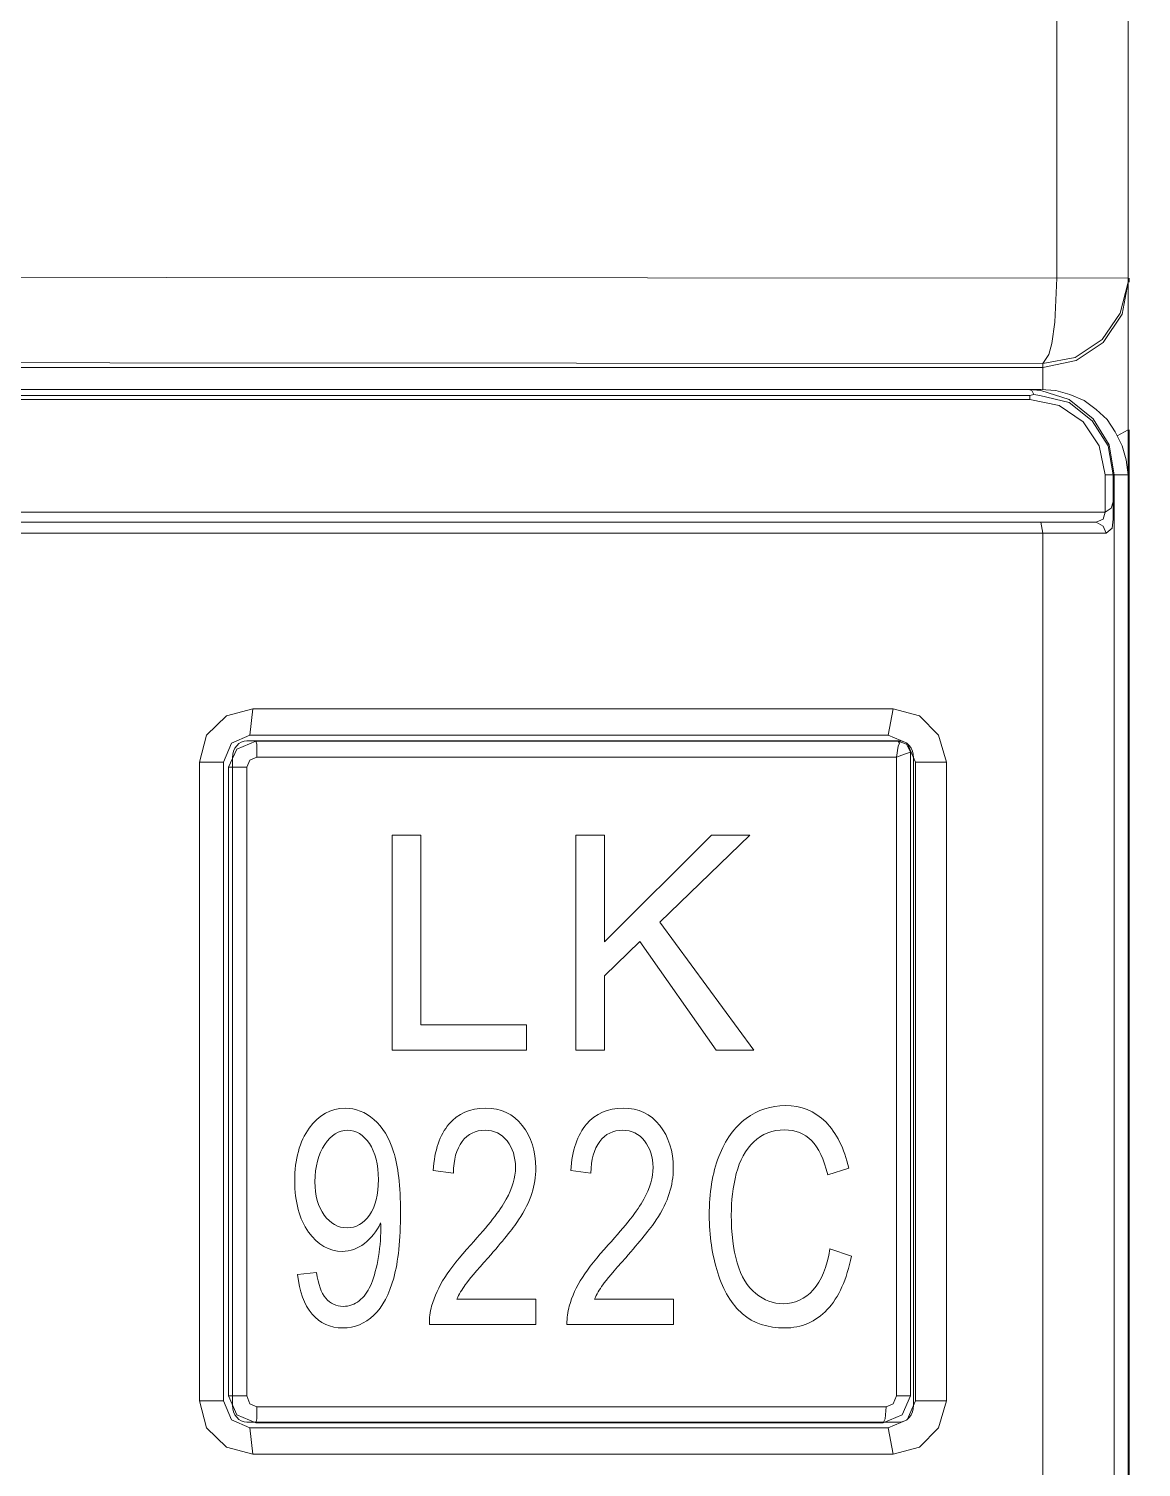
# Model space of a CAD drawing. Header units: millimetres. Extents: x 33157 to 59611, y -29750 to 1750.
# Drawn here: x 54364.86 to 54375.31, y -3118.79 to -3105.29 of the extents above; entities that cross this region are included whole.
import ezdxf

# ---------------------------------------------------------------- set-up
doc = ezdxf.new("R2010")
doc.units = ezdxf.units.MM
doc.layers.get('0').update_dxf_attribs({"lineweight": 18})

msp = doc.modelspace()

# ---------------------------------------------------------------- linework, layer by layer
at = {"lineweight": 9}
for p, q in [((54374.52, -3043.277), (54374.52, -3107.63)), ((54375.189, -3043.277), (54375.189, -3168.061)), ((54375.189, -3107.63), (54375.189, -3107.668)), ((54375.199, -3107.63), (54375.199, -3107.668)), ((54374.388, -3108.431), (54374.388, -3108.676)), ((54374.265, -3108.733), (54374.265, -3108.771)), ((54375.199, -3109.054), (54375.199, -3168.211)), ((54374.972, -3109.478), (54374.972, -3109.827)), ((54375.048, -3109.478), (54375.048, -3109.732)), ((54375.057, -3109.478), (54375.057, -3170.173)), ((54375.189, -3109.478), (54375.189, -3167.646)), ((54374.388, -3110.025), (54374.388, -3170.173)), ((54367.002, -3112.005), (54367.002, -3112.127)), ((54367.002, -3112.005), (54367.002, -3112.127)), ((54367.002, -3112.005), (54367.002, -3112.127)), ((54373.143, -3112.08), (54373.143, -3118.124)), ((54373.143, -3112.08), (54373.143, -3118.124)), ((54373.143, -3112.08), (54373.143, -3118.124)), ((54366.465, -3112.175), (54366.465, -3118.171)), ((54366.465, -3112.175), (54366.465, -3118.171)), ((54366.465, -3112.175), (54366.465, -3118.171)), ((54366.691, -3112.175), (54366.691, -3118.171)), ((54366.691, -3112.175), (54366.691, -3118.171)), ((54366.691, -3112.175), (54366.691, -3118.171)), ((54366.738, -3112.222), (54366.738, -3118.124)), ((54366.738, -3112.222), (54366.738, -3118.124)), ((54366.738, -3112.222), (54366.738, -3118.124)), ((54366.908, -3112.222), (54366.908, -3118.124)), ((54366.908, -3112.222), (54366.908, -3118.124)), ((54366.908, -3112.222), (54366.908, -3118.124)), ((54373.011, -3112.127), (54373.011, -3118.124)), ((54373.011, -3112.127), (54373.011, -3118.124)), ((54373.011, -3112.127), (54373.011, -3118.124)), ((54373.19, -3112.175), (54373.19, -3118.171)), ((54373.19, -3112.175), (54373.19, -3118.171)), ((54373.19, -3112.175), (54373.19, -3118.171)), ((54373.482, -3112.175), (54373.482, -3118.171)), ((54373.482, -3112.175), (54373.482, -3118.171)), ((54373.482, -3112.175), (54373.482, -3118.171)), ((54367.002, -3118.228), (54367.002, -3118.341)), ((54367.002, -3118.228), (54367.002, -3118.341)), ((54367.002, -3118.228), (54367.002, -3118.341))]:
    msp.add_line(p, q, dxfattribs=at)
for points in [[(54348.091, -3107.611), (54348.091, -3107.611), (54375.189, -3107.63), (54375.189, -3107.63)], [(54348.091, -3108.412), (54348.091, -3108.412), (54374.388, -3108.431), (54374.388, -3108.431)], [(54374.388, -3108.469), (54374.388, -3108.469), (54325.491, -3108.469), (54325.491, -3108.469)], [(54321.832, -3108.676), (54321.832, -3108.676), (54374.369, -3108.676), (54374.369, -3108.676)], [(54374.369, -3108.686), (54374.369, -3108.686), (54374.256, -3108.676), (54374.256, -3108.676)], [(54374.284, -3108.686), (54374.284, -3108.686), (54374.256, -3108.676), (54374.256, -3108.676)], [(54374.265, -3108.733), (54374.265, -3108.733), (54374.303, -3108.724), (54374.303, -3108.724)], [(54374.303, -3108.724), (54374.303, -3108.724), (54374.284, -3108.686), (54374.284, -3108.686)], [(54374.359, -3108.733), (54374.359, -3108.733), (54374.303, -3108.724), (54374.303, -3108.724)], [(54374.265, -3108.771), (54374.265, -3108.771), (54321.907, -3108.771), (54321.907, -3108.771)], [(54321.916, -3108.733), (54321.916, -3108.733), (54374.265, -3108.733), (54374.265, -3108.733)], [(54375.086, -3109.11), (54375.086, -3109.11), (54375.189, -3109.054), (54375.189, -3109.054)], [(54374.972, -3109.478), (54374.972, -3109.478), (54375.189, -3109.478), (54375.189, -3109.478)], [(54321.209, -3109.827), (54321.209, -3109.827), (54374.972, -3109.827), (54374.972, -3109.827)], [(54321.294, -3109.921), (54321.294, -3109.921), (54374.888, -3109.921), (54374.888, -3109.921)], [(54374.369, -3109.921), (54374.369, -3109.921), (54374.388, -3110.025), (54374.388, -3110.025)], [(54321.2, -3110.025), (54321.2, -3110.025), (54374.982, -3110.025), (54374.982, -3110.025)], [(54366.965, -3111.675), (54366.965, -3111.675), (54366.936, -3111.92), (54366.936, -3111.92)], [(54366.965, -3111.675), (54366.965, -3111.675), (54366.936, -3111.92), (54366.936, -3111.92)], [(54366.965, -3111.675), (54366.965, -3111.675), (54366.936, -3111.92), (54366.936, -3111.92)], [(54366.965, -3111.675), (54366.965, -3111.675), (54372.982, -3111.675), (54372.982, -3111.675)], [(54366.965, -3111.675), (54366.965, -3111.675), (54372.982, -3111.675), (54372.982, -3111.675)], [(54366.965, -3111.675), (54366.965, -3111.675), (54372.982, -3111.675), (54372.982, -3111.675)], [(54372.982, -3111.675), (54372.982, -3111.675), (54372.935, -3111.92), (54372.935, -3111.92)], [(54372.982, -3111.675), (54372.982, -3111.675), (54372.935, -3111.92), (54372.935, -3111.92)], [(54372.982, -3111.675), (54372.982, -3111.675), (54372.935, -3111.92), (54372.935, -3111.92)], [(54366.936, -3111.92), (54366.936, -3111.92), (54372.935, -3111.92), (54372.935, -3111.92)], [(54366.936, -3111.92), (54366.936, -3111.92), (54372.935, -3111.92), (54372.935, -3111.92)], [(54366.936, -3111.92), (54366.936, -3111.92), (54372.935, -3111.92), (54372.935, -3111.92)], [(54373.029, -3111.977), (54373.029, -3111.977), (54366.993, -3111.977), (54366.993, -3111.977)], [(54373.029, -3111.977), (54373.029, -3111.977), (54366.993, -3111.977), (54366.993, -3111.977)], [(54373.029, -3111.977), (54373.029, -3111.977), (54366.993, -3111.977), (54366.993, -3111.977)], [(54367.002, -3112.005), (54367.002, -3112.005), (54366.993, -3111.977), (54366.993, -3111.977)], [(54367.002, -3112.005), (54367.002, -3112.005), (54366.993, -3111.977), (54366.993, -3111.977)], [(54367.002, -3112.005), (54367.002, -3112.005), (54366.993, -3111.977), (54366.993, -3111.977)], [(54373.029, -3112.024), (54373.029, -3112.024), (54373.011, -3112.127), (54373.011, -3112.127)], [(54373.029, -3112.024), (54373.029, -3112.024), (54373.011, -3112.127), (54373.011, -3112.127)], [(54373.029, -3112.024), (54373.029, -3112.024), (54373.011, -3112.127), (54373.011, -3112.127)], [(54373.011, -3112.127), (54373.011, -3112.127), (54373.086, -3112.099), (54373.086, -3112.099)], [(54373.011, -3112.127), (54373.011, -3112.127), (54373.086, -3112.099), (54373.086, -3112.099)], [(54373.011, -3112.127), (54373.011, -3112.127), (54373.086, -3112.099), (54373.086, -3112.099)], [(54373.029, -3111.977), (54373.029, -3111.977), (54373.039, -3111.995), (54373.039, -3111.995)], [(54373.029, -3111.977), (54373.029, -3111.977), (54373.039, -3111.995), (54373.039, -3111.995)], [(54373.029, -3111.977), (54373.029, -3111.977), (54373.039, -3111.995), (54373.039, -3111.995)], [(54373.039, -3111.995), (54373.039, -3111.995), (54373.029, -3112.024), (54373.029, -3112.024)], [(54373.039, -3111.995), (54373.039, -3111.995), (54373.029, -3112.024), (54373.029, -3112.024)], [(54373.039, -3111.995), (54373.039, -3111.995), (54373.029, -3112.024), (54373.029, -3112.024)], [(54373.086, -3112.099), (54373.086, -3112.099), (54373.143, -3112.08), (54373.143, -3112.08)], [(54373.086, -3112.099), (54373.086, -3112.099), (54373.143, -3112.08), (54373.143, -3112.08)], [(54373.086, -3112.099), (54373.086, -3112.099), (54373.143, -3112.08), (54373.143, -3112.08)], [(54366.465, -3112.175), (54366.465, -3112.175), (54366.691, -3112.175), (54366.691, -3112.175)], [(54366.465, -3112.175), (54366.465, -3112.175), (54366.691, -3112.175), (54366.691, -3112.175)], [(54366.465, -3112.175), (54366.465, -3112.175), (54366.691, -3112.175), (54366.691, -3112.175)], [(54366.908, -3112.222), (54366.908, -3112.222), (54366.738, -3112.222), (54366.738, -3112.222)], [(54366.908, -3112.222), (54366.908, -3112.222), (54366.738, -3112.222), (54366.738, -3112.222)], [(54366.908, -3112.222), (54366.908, -3112.222), (54366.738, -3112.222), (54366.738, -3112.222)], [(54373.011, -3112.127), (54373.011, -3112.127), (54367.002, -3112.127), (54367.002, -3112.127)], [(54373.011, -3112.127), (54373.011, -3112.127), (54367.002, -3112.127), (54367.002, -3112.127)], [(54373.011, -3112.127), (54373.011, -3112.127), (54367.002, -3112.127), (54367.002, -3112.127)], [(54373.482, -3112.175), (54373.482, -3112.175), (54373.19, -3112.175), (54373.19, -3112.175)], [(54373.482, -3112.175), (54373.482, -3112.175), (54373.19, -3112.175), (54373.19, -3112.175)], [(54373.482, -3112.175), (54373.482, -3112.175), (54373.19, -3112.175), (54373.19, -3112.175)], [(54366.465, -3118.171), (54366.465, -3118.171), (54366.691, -3118.171), (54366.691, -3118.171)], [(54366.465, -3118.171), (54366.465, -3118.171), (54366.691, -3118.171), (54366.691, -3118.171)], [(54366.465, -3118.171), (54366.465, -3118.171), (54366.691, -3118.171), (54366.691, -3118.171)], [(54366.908, -3118.124), (54366.908, -3118.124), (54366.738, -3118.124), (54366.738, -3118.124)], [(54366.908, -3118.124), (54366.908, -3118.124), (54366.738, -3118.124), (54366.738, -3118.124)], [(54366.908, -3118.124), (54366.908, -3118.124), (54366.738, -3118.124), (54366.738, -3118.124)], [(54373.011, -3118.124), (54373.011, -3118.124), (54373.143, -3118.124), (54373.143, -3118.124)], [(54373.011, -3118.124), (54373.011, -3118.124), (54373.143, -3118.124), (54373.143, -3118.124)], [(54373.011, -3118.124), (54373.011, -3118.124), (54373.143, -3118.124), (54373.143, -3118.124)], [(54373.482, -3118.171), (54373.482, -3118.171), (54373.19, -3118.171), (54373.19, -3118.171)], [(54373.482, -3118.171), (54373.482, -3118.171), (54373.19, -3118.171), (54373.19, -3118.171)], [(54373.482, -3118.171), (54373.482, -3118.171), (54373.19, -3118.171), (54373.19, -3118.171)], [(54367.002, -3118.228), (54367.002, -3118.228), (54372.916, -3118.228), (54372.916, -3118.228)], [(54367.002, -3118.228), (54367.002, -3118.228), (54372.916, -3118.228), (54372.916, -3118.228)], [(54367.002, -3118.228), (54367.002, -3118.228), (54372.916, -3118.228), (54372.916, -3118.228)], [(54372.916, -3118.228), (54372.916, -3118.228), (54372.907, -3118.341), (54372.907, -3118.341)], [(54372.916, -3118.228), (54372.916, -3118.228), (54372.907, -3118.341), (54372.907, -3118.341)], [(54372.916, -3118.228), (54372.916, -3118.228), (54372.907, -3118.341), (54372.907, -3118.341)], [(54372.935, -3118.426), (54372.935, -3118.426), (54366.936, -3118.426), (54366.936, -3118.426)], [(54372.935, -3118.426), (54372.935, -3118.426), (54366.936, -3118.426), (54366.936, -3118.426)], [(54372.935, -3118.426), (54372.935, -3118.426), (54366.936, -3118.426), (54366.936, -3118.426)], [(54366.965, -3118.671), (54366.965, -3118.671), (54366.936, -3118.426), (54366.936, -3118.426)], [(54366.965, -3118.671), (54366.965, -3118.671), (54366.936, -3118.426), (54366.936, -3118.426)], [(54366.965, -3118.671), (54366.965, -3118.671), (54366.936, -3118.426), (54366.936, -3118.426)], [(54366.993, -3118.379), (54366.993, -3118.379), (54372.888, -3118.379), (54372.888, -3118.379)], [(54366.993, -3118.379), (54366.993, -3118.379), (54372.888, -3118.379), (54372.888, -3118.379)], [(54366.993, -3118.379), (54366.993, -3118.379), (54372.888, -3118.379), (54372.888, -3118.379)], [(54367.002, -3118.341), (54367.002, -3118.341), (54366.993, -3118.379), (54366.993, -3118.379)], [(54367.002, -3118.341), (54367.002, -3118.341), (54366.993, -3118.379), (54366.993, -3118.379)], [(54367.002, -3118.341), (54367.002, -3118.341), (54366.993, -3118.379), (54366.993, -3118.379)], [(54372.907, -3118.341), (54372.907, -3118.341), (54372.888, -3118.379), (54372.888, -3118.379)], [(54372.907, -3118.341), (54372.907, -3118.341), (54372.888, -3118.379), (54372.888, -3118.379)], [(54372.907, -3118.341), (54372.907, -3118.341), (54372.888, -3118.379), (54372.888, -3118.379)], [(54372.982, -3118.671), (54372.982, -3118.671), (54372.935, -3118.426), (54372.935, -3118.426)], [(54372.982, -3118.671), (54372.982, -3118.671), (54372.935, -3118.426), (54372.935, -3118.426)], [(54372.982, -3118.671), (54372.982, -3118.671), (54372.935, -3118.426), (54372.935, -3118.426)], [(54372.982, -3118.671), (54372.982, -3118.671), (54366.965, -3118.671), (54366.965, -3118.671)], [(54372.982, -3118.671), (54372.982, -3118.671), (54366.965, -3118.671), (54366.965, -3118.671)], [(54372.982, -3118.671), (54372.982, -3118.671), (54366.965, -3118.671), (54366.965, -3118.671)]]:
    msp.add_open_spline(points, degree=3, dxfattribs=at)
for points, knots in [([(54374.52, -3107.63), (54374.52, -3107.63), (54374.501, -3108.045), (54374.501, -3108.045), (54374.501, -3108.045), (54374.473, -3108.243), (54374.473, -3108.243), (54374.473, -3108.243), (54374.444, -3108.346), (54374.444, -3108.346), (54374.444, -3108.346), (54374.388, -3108.431), (54374.388, -3108.431)], [0, 0, 0, 0, 154966.779033, 154966.779033, 154966.779033, 309933.558066, 309933.558066, 309933.558066, 464900.337099, 464900.337099, 464900.337099, 619867.116132, 619867.116132, 619867.116132, 619867.116132]), ([(54374.388, -3108.469), (54374.388, -3108.469), (54374.699, -3108.403), (54374.699, -3108.403), (54374.699, -3108.403), (54374.954, -3108.233), (54374.954, -3108.233), (54374.954, -3108.233), (54375.133, -3107.969), (54375.133, -3107.969), (54375.133, -3107.969), (54375.189, -3107.668), (54375.189, -3107.668)], [0, 0, 0, 0, 154968.079528, 154968.079528, 154968.079528, 309936.159057, 309936.159057, 309936.159057, 464904.238585, 464904.238585, 464904.238585, 619872.318114, 619872.318114, 619872.318114, 619872.318114]), ([(54374.388, -3108.431), (54374.388, -3108.431), (54374.69, -3108.375), (54374.69, -3108.375), (54374.69, -3108.375), (54374.944, -3108.205), (54374.944, -3108.205), (54374.944, -3108.205), (54375.114, -3107.96), (54375.114, -3107.96), (54375.114, -3107.96), (54375.189, -3107.668), (54375.189, -3107.668)], [0, 0, 0, 0, 154968.030743, 154968.030743, 154968.030743, 309936.061486, 309936.061486, 309936.061486, 464904.092229, 464904.092229, 464904.092229, 619872.122972, 619872.122972, 619872.122972, 619872.122972]), ([(54375.189, -3109.478), (54375.189, -3109.478), (54375.171, -3109.336), (54375.171, -3109.336), (54375.171, -3109.336), (54375.133, -3109.204), (54375.133, -3109.204), (54375.133, -3109.204), (54375.067, -3109.072), (54375.067, -3109.072), (54375.067, -3109.072), (54374.991, -3108.959), (54374.991, -3108.959), (54374.991, -3108.959), (54374.888, -3108.865), (54374.888, -3108.865), (54374.888, -3108.865), (54374.774, -3108.78), (54374.774, -3108.78), (54374.774, -3108.78), (54374.642, -3108.724), (54374.642, -3108.724), (54374.642, -3108.724), (54374.51, -3108.686), (54374.51, -3108.686), (54374.51, -3108.686), (54374.369, -3108.676), (54374.369, -3108.676)], [0, 0, 0, 0, 143795.412738, 143795.412738, 143795.412738, 287590.825477, 287590.825477, 287590.825477, 431386.238215, 431386.238215, 431386.238215, 575181.650954, 575181.650954, 575181.650954, 718977.063692, 718977.063692, 718977.063692, 862772.47643, 862772.47643, 862772.47643, 1006567.889169, 1006567.889169, 1006567.889169, 1150363.301907, 1150363.301907, 1150363.301907, 1294158.714646, 1294158.714646, 1294158.714646, 1294158.714646]), ([(54375.057, -3109.478), (54375.057, -3109.478), (54375.01, -3109.195), (54375.01, -3109.195), (54375.01, -3109.195), (54374.859, -3108.95), (54374.859, -3108.95), (54374.859, -3108.95), (54374.633, -3108.771), (54374.633, -3108.771), (54374.633, -3108.771), (54374.369, -3108.686), (54374.369, -3108.686)], [0, 0, 0, 0, 154969.325982, 154969.325982, 154969.325982, 309938.651964, 309938.651964, 309938.651964, 464907.977947, 464907.977947, 464907.977947, 619877.303929, 619877.303929, 619877.303929, 619877.303929]), ([(54374.972, -3109.478), (54374.972, -3109.478), (54374.916, -3109.204), (54374.916, -3109.204), (54374.916, -3109.204), (54374.765, -3108.978), (54374.765, -3108.978), (54374.765, -3108.978), (54374.539, -3108.827), (54374.539, -3108.827), (54374.539, -3108.827), (54374.265, -3108.771), (54374.265, -3108.771)], [0, 0, 0, 0, 154969.126901, 154969.126901, 154969.126901, 309938.253802, 309938.253802, 309938.253802, 464907.380703, 464907.380703, 464907.380703, 619876.507604, 619876.507604, 619876.507604, 619876.507604]), ([(54375.048, -3109.478), (54375.048, -3109.478), (54375.001, -3109.204), (54375.001, -3109.204), (54375.001, -3109.204), (54374.85, -3108.969), (54374.85, -3108.969), (54374.85, -3108.969), (54374.633, -3108.799), (54374.633, -3108.799), (54374.633, -3108.799), (54374.359, -3108.733), (54374.359, -3108.733)], [0, 0, 0, 0, 154969.348203, 154969.348203, 154969.348203, 309938.696406, 309938.696406, 309938.696406, 464908.044609, 464908.044609, 464908.044609, 619877.392813, 619877.392813, 619877.392813, 619877.392813]), ([(54374.972, -3109.827), (54374.972, -3109.827), (54375.029, -3109.789), (54375.029, -3109.789), (54375.029, -3109.789), (54375.048, -3109.732), (54375.048, -3109.732)], [0, 0, 0, 0, 174768.49327, 174768.49327, 174768.49327, 349536.986541, 349536.986541, 349536.986541, 349536.986541]), ([(54374.982, -3110.025), (54374.982, -3110.025), (54375.038, -3109.978), (54375.038, -3109.978), (54375.038, -3109.978), (54375.048, -3109.893), (54375.048, -3109.893), (54375.048, -3109.893), (54375.048, -3109.732), (54375.048, -3109.732)], [0, 0, 0, 0, 161042.905804, 161042.905804, 161042.905804, 322085.811607, 322085.811607, 322085.811607, 483128.717411, 483128.717411, 483128.717411, 483128.717411]), ([(54374.888, -3109.921), (54374.888, -3109.921), (54374.954, -3109.893), (54374.954, -3109.893), (54374.954, -3109.893), (54374.972, -3109.827), (54374.972, -3109.827)], [0, 0, 0, 0, 174768.413406, 174768.413406, 174768.413406, 349536.826812, 349536.826812, 349536.826812, 349536.826812]), ([(54374.888, -3109.921), (54374.888, -3109.921), (54374.954, -3109.959), (54374.954, -3109.959), (54374.954, -3109.959), (54374.982, -3110.025), (54374.982, -3110.025)], [0, 0, 0, 0, 174768.518814, 174768.518814, 174768.518814, 349537.037629, 349537.037629, 349537.037629, 349537.037629]), ([(54366.965, -3111.675), (54366.965, -3111.675), (54366.719, -3111.741), (54366.719, -3111.741), (54366.719, -3111.741), (54366.531, -3111.92), (54366.531, -3111.92), (54366.531, -3111.92), (54366.465, -3112.175), (54366.465, -3112.175)], [0, 0, 0, 0, 161020.933074, 161020.933074, 161020.933074, 322041.866148, 322041.866148, 322041.866148, 483062.799222, 483062.799222, 483062.799222, 483062.799222]), ([(54366.965, -3111.675), (54366.965, -3111.675), (54366.719, -3111.741), (54366.719, -3111.741), (54366.719, -3111.741), (54366.531, -3111.92), (54366.531, -3111.92), (54366.531, -3111.92), (54366.465, -3112.175), (54366.465, -3112.175)], [0, 0, 0, 0, 161020.933074, 161020.933074, 161020.933074, 322041.866148, 322041.866148, 322041.866148, 483062.799222, 483062.799222, 483062.799222, 483062.799222]), ([(54366.965, -3111.675), (54366.965, -3111.675), (54366.719, -3111.741), (54366.719, -3111.741), (54366.719, -3111.741), (54366.531, -3111.92), (54366.531, -3111.92), (54366.531, -3111.92), (54366.465, -3112.175), (54366.465, -3112.175)], [0, 0, 0, 0, 161020.933074, 161020.933074, 161020.933074, 322041.866148, 322041.866148, 322041.866148, 483062.799222, 483062.799222, 483062.799222, 483062.799222]), ([(54373.482, -3112.175), (54373.482, -3112.175), (54373.407, -3111.92), (54373.407, -3111.92), (54373.407, -3111.92), (54373.227, -3111.741), (54373.227, -3111.741), (54373.227, -3111.741), (54372.982, -3111.675), (54372.982, -3111.675)], [0, 0, 0, 0, 161040.302405, 161040.302405, 161040.302405, 322080.604809, 322080.604809, 322080.604809, 483120.907214, 483120.907214, 483120.907214, 483120.907214]), ([(54373.482, -3112.175), (54373.482, -3112.175), (54373.407, -3111.92), (54373.407, -3111.92), (54373.407, -3111.92), (54373.227, -3111.741), (54373.227, -3111.741), (54373.227, -3111.741), (54372.982, -3111.675), (54372.982, -3111.675)], [0, 0, 0, 0, 161040.302405, 161040.302405, 161040.302405, 322080.604809, 322080.604809, 322080.604809, 483120.907214, 483120.907214, 483120.907214, 483120.907214]), ([(54373.482, -3112.175), (54373.482, -3112.175), (54373.407, -3111.92), (54373.407, -3111.92), (54373.407, -3111.92), (54373.227, -3111.741), (54373.227, -3111.741), (54373.227, -3111.741), (54372.982, -3111.675), (54372.982, -3111.675)], [0, 0, 0, 0, 161040.302405, 161040.302405, 161040.302405, 322080.604809, 322080.604809, 322080.604809, 483120.907214, 483120.907214, 483120.907214, 483120.907214]), ([(54366.936, -3111.92), (54366.936, -3111.92), (54366.766, -3111.995), (54366.766, -3111.995), (54366.766, -3111.995), (54366.691, -3112.175), (54366.691, -3112.175)], [0, 0, 0, 0, 174746.374942, 174746.374942, 174746.374942, 349492.749883, 349492.749883, 349492.749883, 349492.749883]), ([(54366.936, -3111.92), (54366.936, -3111.92), (54366.766, -3111.995), (54366.766, -3111.995), (54366.766, -3111.995), (54366.691, -3112.175), (54366.691, -3112.175)], [0, 0, 0, 0, 174746.374942, 174746.374942, 174746.374942, 349492.749883, 349492.749883, 349492.749883, 349492.749883]), ([(54366.936, -3111.92), (54366.936, -3111.92), (54366.766, -3111.995), (54366.766, -3111.995), (54366.766, -3111.995), (54366.691, -3112.175), (54366.691, -3112.175)], [0, 0, 0, 0, 174746.374942, 174746.374942, 174746.374942, 349492.749883, 349492.749883, 349492.749883, 349492.749883]), ([(54373.19, -3112.175), (54373.19, -3112.175), (54373.114, -3111.995), (54373.114, -3111.995), (54373.114, -3111.995), (54372.935, -3111.92), (54372.935, -3111.92)], [0, 0, 0, 0, 174766.097179, 174766.097179, 174766.097179, 349532.194358, 349532.194358, 349532.194358, 349532.194358]), ([(54373.19, -3112.175), (54373.19, -3112.175), (54373.114, -3111.995), (54373.114, -3111.995), (54373.114, -3111.995), (54372.935, -3111.92), (54372.935, -3111.92)], [0, 0, 0, 0, 174766.097179, 174766.097179, 174766.097179, 349532.194358, 349532.194358, 349532.194358, 349532.194358]), ([(54373.19, -3112.175), (54373.19, -3112.175), (54373.114, -3111.995), (54373.114, -3111.995), (54373.114, -3111.995), (54372.935, -3111.92), (54372.935, -3111.92)], [0, 0, 0, 0, 174766.097179, 174766.097179, 174766.097179, 349532.194358, 349532.194358, 349532.194358, 349532.194358]), ([(54366.993, -3111.977), (54366.993, -3111.977), (54366.814, -3112.052), (54366.814, -3112.052), (54366.814, -3112.052), (54366.738, -3112.222), (54366.738, -3112.222)], [0, 0, 0, 0, 174746.614485, 174746.614485, 174746.614485, 349493.22897, 349493.22897, 349493.22897, 349493.22897]), ([(54366.993, -3111.977), (54366.993, -3111.977), (54366.814, -3112.052), (54366.814, -3112.052), (54366.814, -3112.052), (54366.738, -3112.222), (54366.738, -3112.222)], [0, 0, 0, 0, 174746.614485, 174746.614485, 174746.614485, 349493.22897, 349493.22897, 349493.22897, 349493.22897]), ([(54366.993, -3111.977), (54366.993, -3111.977), (54366.814, -3112.052), (54366.814, -3112.052), (54366.814, -3112.052), (54366.738, -3112.222), (54366.738, -3112.222)], [0, 0, 0, 0, 174746.614485, 174746.614485, 174746.614485, 349493.22897, 349493.22897, 349493.22897, 349493.22897]), ([(54373.143, -3112.08), (54373.143, -3112.08), (54373.105, -3112.005), (54373.105, -3112.005), (54373.105, -3112.005), (54373.029, -3111.977), (54373.029, -3111.977)], [0, 0, 0, 0, 174766.222725, 174766.222725, 174766.222725, 349532.445449, 349532.445449, 349532.445449, 349532.445449]), ([(54373.143, -3112.08), (54373.143, -3112.08), (54373.105, -3112.005), (54373.105, -3112.005), (54373.105, -3112.005), (54373.029, -3111.977), (54373.029, -3111.977)], [0, 0, 0, 0, 174766.222725, 174766.222725, 174766.222725, 349532.445449, 349532.445449, 349532.445449, 349532.445449]), ([(54373.143, -3112.08), (54373.143, -3112.08), (54373.105, -3112.005), (54373.105, -3112.005), (54373.105, -3112.005), (54373.029, -3111.977), (54373.029, -3111.977)], [0, 0, 0, 0, 174766.222725, 174766.222725, 174766.222725, 349532.445449, 349532.445449, 349532.445449, 349532.445449]), ([(54373.143, -3112.08), (54373.143, -3112.08), (54373.105, -3112.005), (54373.105, -3112.005), (54373.105, -3112.005), (54373.029, -3111.977), (54373.029, -3111.977)], [0, 0, 0, 0, 174766.222725, 174766.222725, 174766.222725, 349532.445449, 349532.445449, 349532.445449, 349532.445449]), ([(54373.143, -3112.08), (54373.143, -3112.08), (54373.105, -3112.005), (54373.105, -3112.005), (54373.105, -3112.005), (54373.029, -3111.977), (54373.029, -3111.977)], [0, 0, 0, 0, 174766.222725, 174766.222725, 174766.222725, 349532.445449, 349532.445449, 349532.445449, 349532.445449]), ([(54373.143, -3112.08), (54373.143, -3112.08), (54373.105, -3112.005), (54373.105, -3112.005), (54373.105, -3112.005), (54373.029, -3111.977), (54373.029, -3111.977)], [0, 0, 0, 0, 174766.222725, 174766.222725, 174766.222725, 349532.445449, 349532.445449, 349532.445449, 349532.445449]), ([(54367.002, -3112.127), (54367.002, -3112.127), (54366.936, -3112.156), (54366.936, -3112.156), (54366.936, -3112.156), (54366.908, -3112.222), (54366.908, -3112.222)], [0, 0, 0, 0, 174747.277023, 174747.277023, 174747.277023, 349494.554047, 349494.554047, 349494.554047, 349494.554047]), ([(54367.002, -3112.127), (54367.002, -3112.127), (54366.936, -3112.156), (54366.936, -3112.156), (54366.936, -3112.156), (54366.908, -3112.222), (54366.908, -3112.222)], [0, 0, 0, 0, 174747.277023, 174747.277023, 174747.277023, 349494.554047, 349494.554047, 349494.554047, 349494.554047]), ([(54367.002, -3112.127), (54367.002, -3112.127), (54366.936, -3112.156), (54366.936, -3112.156), (54366.936, -3112.156), (54366.908, -3112.222), (54366.908, -3112.222)], [0, 0, 0, 0, 174747.277023, 174747.277023, 174747.277023, 349494.554047, 349494.554047, 349494.554047, 349494.554047]), ([(54366.465, -3118.171), (54366.465, -3118.171), (54366.531, -3118.426), (54366.531, -3118.426), (54366.531, -3118.426), (54366.719, -3118.605), (54366.719, -3118.605), (54366.719, -3118.605), (54366.965, -3118.671), (54366.965, -3118.671)], [0, 0, 0, 0, 161030.003122, 161030.003122, 161030.003122, 322060.006245, 322060.006245, 322060.006245, 483090.009367, 483090.009367, 483090.009367, 483090.009367]), ([(54366.465, -3118.171), (54366.465, -3118.171), (54366.531, -3118.426), (54366.531, -3118.426), (54366.531, -3118.426), (54366.719, -3118.605), (54366.719, -3118.605), (54366.719, -3118.605), (54366.965, -3118.671), (54366.965, -3118.671)], [0, 0, 0, 0, 161030.003122, 161030.003122, 161030.003122, 322060.006245, 322060.006245, 322060.006245, 483090.009367, 483090.009367, 483090.009367, 483090.009367]), ([(54366.465, -3118.171), (54366.465, -3118.171), (54366.531, -3118.426), (54366.531, -3118.426), (54366.531, -3118.426), (54366.719, -3118.605), (54366.719, -3118.605), (54366.719, -3118.605), (54366.965, -3118.671), (54366.965, -3118.671)], [0, 0, 0, 0, 161030.003122, 161030.003122, 161030.003122, 322060.006245, 322060.006245, 322060.006245, 483090.009367, 483090.009367, 483090.009367, 483090.009367]), ([(54366.691, -3118.171), (54366.691, -3118.171), (54366.766, -3118.351), (54366.766, -3118.351), (54366.766, -3118.351), (54366.936, -3118.426), (54366.936, -3118.426)], [0, 0, 0, 0, 174757.008146, 174757.008146, 174757.008146, 349514.016292, 349514.016292, 349514.016292, 349514.016292]), ([(54366.691, -3118.171), (54366.691, -3118.171), (54366.766, -3118.351), (54366.766, -3118.351), (54366.766, -3118.351), (54366.936, -3118.426), (54366.936, -3118.426)], [0, 0, 0, 0, 174757.008146, 174757.008146, 174757.008146, 349514.016292, 349514.016292, 349514.016292, 349514.016292]), ([(54366.691, -3118.171), (54366.691, -3118.171), (54366.766, -3118.351), (54366.766, -3118.351), (54366.766, -3118.351), (54366.936, -3118.426), (54366.936, -3118.426)], [0, 0, 0, 0, 174757.008146, 174757.008146, 174757.008146, 349514.016292, 349514.016292, 349514.016292, 349514.016292]), ([(54366.738, -3118.124), (54366.738, -3118.124), (54366.814, -3118.303), (54366.814, -3118.303), (54366.814, -3118.303), (54366.993, -3118.379), (54366.993, -3118.379)], [0, 0, 0, 0, 174757.081793, 174757.081793, 174757.081793, 349514.163586, 349514.163586, 349514.163586, 349514.163586]), ([(54366.738, -3118.124), (54366.738, -3118.124), (54366.814, -3118.303), (54366.814, -3118.303), (54366.814, -3118.303), (54366.993, -3118.379), (54366.993, -3118.379)], [0, 0, 0, 0, 174757.081793, 174757.081793, 174757.081793, 349514.163586, 349514.163586, 349514.163586, 349514.163586]), ([(54366.738, -3118.124), (54366.738, -3118.124), (54366.814, -3118.303), (54366.814, -3118.303), (54366.814, -3118.303), (54366.993, -3118.379), (54366.993, -3118.379)], [0, 0, 0, 0, 174757.081793, 174757.081793, 174757.081793, 349514.163586, 349514.163586, 349514.163586, 349514.163586]), ([(54366.908, -3118.124), (54366.908, -3118.124), (54366.936, -3118.2), (54366.936, -3118.2), (54366.936, -3118.2), (54367.002, -3118.228), (54367.002, -3118.228)], [0, 0, 0, 0, 174757.417333, 174757.417333, 174757.417333, 349514.834667, 349514.834667, 349514.834667, 349514.834667]), ([(54366.908, -3118.124), (54366.908, -3118.124), (54366.936, -3118.2), (54366.936, -3118.2), (54366.936, -3118.2), (54367.002, -3118.228), (54367.002, -3118.228)], [0, 0, 0, 0, 174757.417333, 174757.417333, 174757.417333, 349514.834667, 349514.834667, 349514.834667, 349514.834667]), ([(54366.908, -3118.124), (54366.908, -3118.124), (54366.936, -3118.2), (54366.936, -3118.2), (54366.936, -3118.2), (54367.002, -3118.228), (54367.002, -3118.228)], [0, 0, 0, 0, 174757.417333, 174757.417333, 174757.417333, 349514.834667, 349514.834667, 349514.834667, 349514.834667]), ([(54372.888, -3118.379), (54372.888, -3118.379), (54373.067, -3118.303), (54373.067, -3118.303), (54373.067, -3118.303), (54373.143, -3118.124), (54373.143, -3118.124)], [0, 0, 0, 0, 174776.512161, 174776.512161, 174776.512161, 349553.024322, 349553.024322, 349553.024322, 349553.024322]), ([(54372.888, -3118.379), (54372.888, -3118.379), (54373.067, -3118.303), (54373.067, -3118.303), (54373.067, -3118.303), (54373.143, -3118.124), (54373.143, -3118.124)], [0, 0, 0, 0, 174776.512161, 174776.512161, 174776.512161, 349553.024322, 349553.024322, 349553.024322, 349553.024322]), ([(54372.888, -3118.379), (54372.888, -3118.379), (54373.067, -3118.303), (54373.067, -3118.303), (54373.067, -3118.303), (54373.143, -3118.124), (54373.143, -3118.124)], [0, 0, 0, 0, 174776.512161, 174776.512161, 174776.512161, 349553.024322, 349553.024322, 349553.024322, 349553.024322]), ([(54372.916, -3118.228), (54372.916, -3118.228), (54372.982, -3118.2), (54372.982, -3118.2), (54372.982, -3118.2), (54373.011, -3118.124), (54373.011, -3118.124)], [0, 0, 0, 0, 174776.254729, 174776.254729, 174776.254729, 349552.509458, 349552.509458, 349552.509458, 349552.509458]), ([(54372.916, -3118.228), (54372.916, -3118.228), (54372.982, -3118.2), (54372.982, -3118.2), (54372.982, -3118.2), (54373.011, -3118.124), (54373.011, -3118.124)], [0, 0, 0, 0, 174776.254729, 174776.254729, 174776.254729, 349552.509458, 349552.509458, 349552.509458, 349552.509458]), ([(54372.916, -3118.228), (54372.916, -3118.228), (54372.982, -3118.2), (54372.982, -3118.2), (54372.982, -3118.2), (54373.011, -3118.124), (54373.011, -3118.124)], [0, 0, 0, 0, 174776.254729, 174776.254729, 174776.254729, 349552.509458, 349552.509458, 349552.509458, 349552.509458]), ([(54372.935, -3118.426), (54372.935, -3118.426), (54373.114, -3118.351), (54373.114, -3118.351), (54373.114, -3118.351), (54373.19, -3118.171), (54373.19, -3118.171)], [0, 0, 0, 0, 174776.738472, 174776.738472, 174776.738472, 349553.476944, 349553.476944, 349553.476944, 349553.476944]), ([(54372.935, -3118.426), (54372.935, -3118.426), (54373.114, -3118.351), (54373.114, -3118.351), (54373.114, -3118.351), (54373.19, -3118.171), (54373.19, -3118.171)], [0, 0, 0, 0, 174776.738472, 174776.738472, 174776.738472, 349553.476944, 349553.476944, 349553.476944, 349553.476944]), ([(54372.935, -3118.426), (54372.935, -3118.426), (54373.114, -3118.351), (54373.114, -3118.351), (54373.114, -3118.351), (54373.19, -3118.171), (54373.19, -3118.171)], [0, 0, 0, 0, 174776.738472, 174776.738472, 174776.738472, 349553.476944, 349553.476944, 349553.476944, 349553.476944]), ([(54372.982, -3118.671), (54372.982, -3118.671), (54373.227, -3118.605), (54373.227, -3118.605), (54373.227, -3118.605), (54373.407, -3118.426), (54373.407, -3118.426), (54373.407, -3118.426), (54373.482, -3118.171), (54373.482, -3118.171)], [0, 0, 0, 0, 161049.394956, 161049.394956, 161049.394956, 322098.789912, 322098.789912, 322098.789912, 483148.184867, 483148.184867, 483148.184867, 483148.184867]), ([(54372.982, -3118.671), (54372.982, -3118.671), (54373.227, -3118.605), (54373.227, -3118.605), (54373.227, -3118.605), (54373.407, -3118.426), (54373.407, -3118.426), (54373.407, -3118.426), (54373.482, -3118.171), (54373.482, -3118.171)], [0, 0, 0, 0, 161049.394956, 161049.394956, 161049.394956, 322098.789912, 322098.789912, 322098.789912, 483148.184867, 483148.184867, 483148.184867, 483148.184867]), ([(54372.982, -3118.671), (54372.982, -3118.671), (54373.227, -3118.605), (54373.227, -3118.605), (54373.227, -3118.605), (54373.407, -3118.426), (54373.407, -3118.426), (54373.407, -3118.426), (54373.482, -3118.171), (54373.482, -3118.171)], [0, 0, 0, 0, 161049.394956, 161049.394956, 161049.394956, 322098.789912, 322098.789912, 322098.789912, 483148.184867, 483148.184867, 483148.184867, 483148.184867])]:
    msp.add_open_spline(points, degree=3, knots=knots, dxfattribs=at)
for points, knots in [([(54366.91, -3111.973), (54366.91, -3111.973), (54373.036, -3111.973), (54373.036, -3111.973), (54373.112, -3111.973), (54373.173, -3112.045), (54373.173, -3112.133), (54373.173, -3112.133), (54373.173, -3118.213), (54373.173, -3118.213), (54373.173, -3118.301), (54373.112, -3118.373), (54373.036, -3118.373), (54373.036, -3118.373), (54366.91, -3118.373), (54366.91, -3118.373), (54366.835, -3118.373), (54366.773, -3118.301), (54366.773, -3118.213), (54366.773, -3118.213), (54366.773, -3112.133), (54366.773, -3112.133), (54366.773, -3112.045), (54366.835, -3111.973), (54366.91, -3111.973)], [0, 0, 0, 0, 145056.135094, 145056.135094, 145056.135094, 290112.270188, 290112.270188, 290112.270188, 435168.405282, 435168.405282, 435168.405282, 580224.540376, 580224.540376, 580224.540376, 725280.67547, 725280.67547, 725280.67547, 870336.810564, 870336.810564, 870336.810564, 1015392.945658, 1015392.945658, 1015392.945658, 1160449.080752, 1160449.080752, 1160449.080752, 1160449.080752]), ([(54368.275, -3114.879), (54368.275, -3114.879), (54368.275, -3112.859), (54368.275, -3112.859), (54368.275, -3112.859), (54368.543, -3112.859), (54368.543, -3112.859), (54368.543, -3112.859), (54368.543, -3114.642), (54368.543, -3114.642), (54368.543, -3114.642), (54369.536, -3114.642), (54369.536, -3114.642), (54369.536, -3114.642), (54369.536, -3114.879), (54369.536, -3114.879), (54369.536, -3114.879), (54368.275, -3114.879), (54368.275, -3114.879)], [0, 0, 0, 0, 148357.878681, 148357.878681, 148357.878681, 296715.757362, 296715.757362, 296715.757362, 445073.636044, 445073.636044, 445073.636044, 593431.514725, 593431.514725, 593431.514725, 741789.393406, 741789.393406, 741789.393406, 890147.272087, 890147.272087, 890147.272087, 890147.272087]), ([(54370.001, -3114.879), (54370.001, -3114.879), (54370.001, -3112.859), (54370.001, -3112.859), (54370.001, -3112.859), (54370.269, -3112.859), (54370.269, -3112.859), (54370.269, -3112.859), (54370.269, -3113.861), (54370.269, -3113.861), (54370.269, -3113.861), (54371.273, -3112.859), (54371.273, -3112.859), (54371.273, -3112.859), (54371.635, -3112.859), (54371.635, -3112.859), (54371.635, -3112.859), (54370.788, -3113.678), (54370.788, -3113.678), (54370.788, -3113.678), (54371.672, -3114.879), (54371.672, -3114.879), (54371.672, -3114.879), (54371.319, -3114.879), (54371.319, -3114.879), (54371.319, -3114.879), (54370.6, -3113.86), (54370.6, -3113.86), (54370.6, -3113.86), (54370.269, -3114.18), (54370.269, -3114.18), (54370.269, -3114.18), (54370.269, -3114.879), (54370.269, -3114.879), (54370.269, -3114.879), (54370.001, -3114.879), (54370.001, -3114.879)], [0, 0, 0, 0, 141761.93642, 141761.93642, 141761.93642, 283523.872841, 283523.872841, 283523.872841, 425285.809261, 425285.809261, 425285.809261, 567047.745682, 567047.745682, 567047.745682, 708809.682102, 708809.682102, 708809.682102, 850571.618522, 850571.618522, 850571.618522, 992333.554943, 992333.554943, 992333.554943, 1134095.491363, 1134095.491363, 1134095.491363, 1275857.427784, 1275857.427784, 1275857.427784, 1417619.364204, 1417619.364204, 1417619.364204, 1559381.300624, 1559381.300624, 1559381.300624, 1701143.237045, 1701143.237045, 1701143.237045, 1701143.237045]), ([(54367.386, -3116.985), (54367.386, -3116.985), (54367.564, -3116.965), (54367.564, -3116.965), (54367.579, -3117.077), (54367.608, -3117.158), (54367.65, -3117.208), (54367.693, -3117.259), (54367.747, -3117.284), (54367.814, -3117.284), (54367.871, -3117.284), (54367.921, -3117.267), (54367.965, -3117.231), (54368.008, -3117.197), (54368.043, -3117.15), (54368.07, -3117.091), (54368.097, -3117.033), (54368.12, -3116.954), (54368.139, -3116.855), (54368.158, -3116.755), (54368.167, -3116.654), (54368.167, -3116.551), (54368.167, -3116.54), (54368.166, -3116.523), (54368.166, -3116.501), (54368.129, -3116.58), (54368.078, -3116.645), (54368.014, -3116.694), (54367.95, -3116.743), (54367.88, -3116.768), (54367.806, -3116.768), (54367.68, -3116.768), (54367.575, -3116.707), (54367.488, -3116.586), (54367.402, -3116.465), (54367.359, -3116.305), (54367.359, -3116.106), (54367.359, -3115.901), (54367.404, -3115.737), (54367.494, -3115.611), (54367.584, -3115.487), (54367.697, -3115.424), (54367.834, -3115.424), (54367.932, -3115.424), (54368.021, -3115.459), (54368.103, -3115.53), (54368.184, -3115.601), (54368.246, -3115.702), (54368.288, -3115.833), (54368.331, -3115.964), (54368.352, -3116.153), (54368.352, -3116.401), (54368.352, -3116.659), (54368.331, -3116.865), (54368.289, -3117.018), (54368.247, -3117.171), (54368.184, -3117.287), (54368.102, -3117.367), (54368.019, -3117.447), (54367.922, -3117.487), (54367.811, -3117.487), (54367.692, -3117.487), (54367.596, -3117.443), (54367.521, -3117.356), (54367.446, -3117.268), (54367.401, -3117.144), (54367.386, -3116.985)], [0, 0, 0, 0, 138762.682955, 138762.682955, 138762.682955, 277525.36591, 277525.36591, 277525.36591, 416288.048865, 416288.048865, 416288.048865, 555050.731821, 555050.731821, 555050.731821, 693813.414776, 693813.414776, 693813.414776, 832576.097731, 832576.097731, 832576.097731, 971338.780686, 971338.780686, 971338.780686, 1110101.463641, 1110101.463641, 1110101.463641, 1248864.146596, 1248864.146596, 1248864.146596, 1387626.829552, 1387626.829552, 1387626.829552, 1526389.512507, 1526389.512507, 1526389.512507, 1665152.195462, 1665152.195462, 1665152.195462, 1803914.878417, 1803914.878417, 1803914.878417, 1942677.561372, 1942677.561372, 1942677.561372, 2081440.244327, 2081440.244327, 2081440.244327, 2220202.927283, 2220202.927283, 2220202.927283, 2358965.610238, 2358965.610238, 2358965.610238, 2497728.293193, 2497728.293193, 2497728.293193, 2636490.976148, 2636490.976148, 2636490.976148, 2775253.659103, 2775253.659103, 2775253.659103, 2914016.342058, 2914016.342058, 2914016.342058, 3052779.025014, 3052779.025014, 3052779.025014, 3052779.025014]), ([(54369.625, -3117.216), (54369.625, -3117.216), (54369.625, -3117.453), (54369.625, -3117.453), (54369.625, -3117.453), (54368.624, -3117.453), (54368.624, -3117.453), (54368.622, -3117.394), (54368.63, -3117.336), (54368.645, -3117.281), (54368.671, -3117.19), (54368.712, -3117.1), (54368.769, -3117.012), (54368.826, -3116.924), (54368.907, -3116.823), (54369.012, -3116.707), (54369.176, -3116.527), (54369.287, -3116.385), (54369.345, -3116.279), (54369.404, -3116.174), (54369.433, -3116.074), (54369.433, -3115.98), (54369.433, -3115.882), (54369.406, -3115.799), (54369.354, -3115.731), (54369.301, -3115.664), (54369.232, -3115.63), (54369.147, -3115.63), (54369.057, -3115.63), (54368.985, -3115.666), (54368.931, -3115.737), (54368.878, -3115.808), (54368.85, -3115.907), (54368.85, -3116.034), (54368.85, -3116.034), (54368.66, -3116.008), (54368.66, -3116.008), (54368.673, -3115.818), (54368.722, -3115.673), (54368.807, -3115.574), (54368.893, -3115.474), (54369.007, -3115.424), (54369.151, -3115.424), (54369.296, -3115.424), (54369.411, -3115.478), (54369.496, -3115.586), (54369.581, -3115.693), (54369.623, -3115.827), (54369.623, -3115.986), (54369.623, -3116.067), (54369.611, -3116.146), (54369.586, -3116.224), (54369.561, -3116.303), (54369.52, -3116.385), (54369.462, -3116.472), (54369.405, -3116.558), (54369.309, -3116.677), (54369.176, -3116.827), (54369.064, -3116.952), (54368.993, -3117.037), (54368.961, -3117.082), (54368.929, -3117.126), (54368.903, -3117.171), (54368.882, -3117.216), (54368.882, -3117.216), (54369.625, -3117.216), (54369.625, -3117.216)], [0, 0, 0, 0, 138764.004445, 138764.004445, 138764.004445, 277528.00889, 277528.00889, 277528.00889, 416292.013334, 416292.013334, 416292.013334, 555056.017779, 555056.017779, 555056.017779, 693820.022224, 693820.022224, 693820.022224, 832584.026669, 832584.026669, 832584.026669, 971348.031113, 971348.031113, 971348.031113, 1110112.035558, 1110112.035558, 1110112.035558, 1248876.040003, 1248876.040003, 1248876.040003, 1387640.044448, 1387640.044448, 1387640.044448, 1526404.048892, 1526404.048892, 1526404.048892, 1665168.053337, 1665168.053337, 1665168.053337, 1803932.057782, 1803932.057782, 1803932.057782, 1942696.062227, 1942696.062227, 1942696.062227, 2081460.066671, 2081460.066671, 2081460.066671, 2220224.071116, 2220224.071116, 2220224.071116, 2358988.075561, 2358988.075561, 2358988.075561, 2497752.080006, 2497752.080006, 2497752.080006, 2636516.084451, 2636516.084451, 2636516.084451, 2775280.088895, 2775280.088895, 2775280.088895, 2914044.09334, 2914044.09334, 2914044.09334, 3052808.097785, 3052808.097785, 3052808.097785, 3052808.097785]), ([(54370.917, -3117.216), (54370.917, -3117.216), (54370.917, -3117.453), (54370.917, -3117.453), (54370.917, -3117.453), (54369.916, -3117.453), (54369.916, -3117.453), (54369.915, -3117.394), (54369.922, -3117.336), (54369.938, -3117.281), (54369.964, -3117.19), (54370.005, -3117.1), (54370.061, -3117.012), (54370.118, -3116.924), (54370.199, -3116.823), (54370.304, -3116.707), (54370.468, -3116.527), (54370.579, -3116.385), (54370.638, -3116.279), (54370.696, -3116.174), (54370.725, -3116.074), (54370.725, -3115.98), (54370.725, -3115.882), (54370.699, -3115.799), (54370.646, -3115.731), (54370.593, -3115.664), (54370.524, -3115.63), (54370.439, -3115.63), (54370.35, -3115.63), (54370.278, -3115.666), (54370.224, -3115.737), (54370.17, -3115.808), (54370.143, -3115.907), (54370.142, -3116.034), (54370.142, -3116.034), (54369.952, -3116.008), (54369.952, -3116.008), (54369.965, -3115.818), (54370.014, -3115.673), (54370.099, -3115.574), (54370.185, -3115.474), (54370.3, -3115.424), (54370.444, -3115.424), (54370.589, -3115.424), (54370.704, -3115.478), (54370.788, -3115.586), (54370.873, -3115.693), (54370.915, -3115.827), (54370.915, -3115.986), (54370.915, -3116.067), (54370.903, -3116.146), (54370.878, -3116.224), (54370.853, -3116.303), (54370.812, -3116.385), (54370.755, -3116.472), (54370.697, -3116.558), (54370.602, -3116.677), (54370.468, -3116.827), (54370.357, -3116.952), (54370.285, -3117.037), (54370.253, -3117.082), (54370.222, -3117.126), (54370.196, -3117.171), (54370.175, -3117.216), (54370.175, -3117.216), (54370.917, -3117.216), (54370.917, -3117.216)], [0, 0, 0, 0, 138767.204261, 138767.204261, 138767.204261, 277534.408521, 277534.408521, 277534.408521, 416301.612782, 416301.612782, 416301.612782, 555068.817043, 555068.817043, 555068.817043, 693836.021304, 693836.021304, 693836.021304, 832603.225564, 832603.225564, 832603.225564, 971370.429825, 971370.429825, 971370.429825, 1110137.634086, 1110137.634086, 1110137.634086, 1248904.838346, 1248904.838346, 1248904.838346, 1387672.042607, 1387672.042607, 1387672.042607, 1526439.246868, 1526439.246868, 1526439.246868, 1665206.451129, 1665206.451129, 1665206.451129, 1803973.655389, 1803973.655389, 1803973.655389, 1942740.85965, 1942740.85965, 1942740.85965, 2081508.063911, 2081508.063911, 2081508.063911, 2220275.268171, 2220275.268171, 2220275.268171, 2359042.472432, 2359042.472432, 2359042.472432, 2497809.676693, 2497809.676693, 2497809.676693, 2636576.880953, 2636576.880953, 2636576.880953, 2775344.085214, 2775344.085214, 2775344.085214, 2914111.289475, 2914111.289475, 2914111.289475, 3052878.493736, 3052878.493736, 3052878.493736, 3052878.493736]), ([(54372.387, -3116.745), (54372.387, -3116.745), (54372.588, -3116.812), (54372.588, -3116.812), (54372.546, -3117.032), (54372.471, -3117.199), (54372.362, -3117.314), (54372.253, -3117.429), (54372.12, -3117.487), (54371.963, -3117.487), (54371.8, -3117.487), (54371.668, -3117.443), (54371.565, -3117.354), (54371.463, -3117.266), (54371.386, -3117.137), (54371.333, -3116.969), (54371.28, -3116.801), (54371.253, -3116.621), (54371.253, -3116.428), (54371.253, -3116.218), (54371.283, -3116.034), (54371.343, -3115.878), (54371.403, -3115.721), (54371.489, -3115.602), (54371.6, -3115.521), (54371.711, -3115.439), (54371.833, -3115.399), (54371.966, -3115.399), (54372.117, -3115.399), (54372.244, -3115.45), (54372.347, -3115.553), (54372.45, -3115.656), (54372.522, -3115.8), (54372.563, -3115.987), (54372.563, -3115.987), (54372.366, -3116.049), (54372.366, -3116.049), (54372.331, -3115.902), (54372.28, -3115.795), (54372.214, -3115.728), (54372.147, -3115.661), (54372.063, -3115.627), (54371.962, -3115.627), (54371.846, -3115.627), (54371.749, -3115.665), (54371.671, -3115.739), (54371.594, -3115.813), (54371.539, -3115.913), (54371.507, -3116.038), (54371.476, -3116.164), (54371.46, -3116.293), (54371.46, -3116.427), (54371.46, -3116.598), (54371.479, -3116.748), (54371.516, -3116.876), (54371.553, -3117.005), (54371.611, -3117.1), (54371.69, -3117.164), (54371.769, -3117.227), (54371.854, -3117.259), (54371.946, -3117.259), (54372.058, -3117.259), (54372.152, -3117.215), (54372.23, -3117.129), (54372.307, -3117.043), (54372.36, -3116.915), (54372.387, -3116.745)], [0, 0, 0, 0, 138770.453754, 138770.453754, 138770.453754, 277540.907508, 277540.907508, 277540.907508, 416311.361263, 416311.361263, 416311.361263, 555081.815017, 555081.815017, 555081.815017, 693852.268771, 693852.268771, 693852.268771, 832622.722525, 832622.722525, 832622.722525, 971393.176279, 971393.176279, 971393.176279, 1110163.630033, 1110163.630033, 1110163.630033, 1248934.083788, 1248934.083788, 1248934.083788, 1387704.537542, 1387704.537542, 1387704.537542, 1526474.991296, 1526474.991296, 1526474.991296, 1665245.44505, 1665245.44505, 1665245.44505, 1804015.898804, 1804015.898804, 1804015.898804, 1942786.352558, 1942786.352558, 1942786.352558, 2081556.806313, 2081556.806313, 2081556.806313, 2220327.260067, 2220327.260067, 2220327.260067, 2359097.713821, 2359097.713821, 2359097.713821, 2497868.167575, 2497868.167575, 2497868.167575, 2636638.621329, 2636638.621329, 2636638.621329, 2775409.075084, 2775409.075084, 2775409.075084, 2914179.528838, 2914179.528838, 2914179.528838, 3052949.982592, 3052949.982592, 3052949.982592, 3052949.982592]), ([(54368.145, -3116.094), (54368.145, -3115.951), (54368.116, -3115.839), (54368.06, -3115.755), (54368.004, -3115.672), (54367.936, -3115.63), (54367.856, -3115.63), (54367.772, -3115.63), (54367.701, -3115.675), (54367.64, -3115.765), (54367.579, -3115.855), (54367.549, -3115.971), (54367.549, -3116.114), (54367.549, -3116.243), (54367.578, -3116.347), (54367.635, -3116.427), (54367.693, -3116.507), (54367.765, -3116.547), (54367.85, -3116.547), (54367.936, -3116.547), (54368.007, -3116.507), (54368.062, -3116.427), (54368.117, -3116.347), (54368.145, -3116.236), (54368.145, -3116.094)], [0, 0, 0, 0, 145061.695352, 145061.695352, 145061.695352, 290123.390703, 290123.390703, 290123.390703, 435185.086055, 435185.086055, 435185.086055, 580246.781406, 580246.781406, 580246.781406, 725308.476758, 725308.476758, 725308.476758, 870370.172109, 870370.172109, 870370.172109, 1015431.867461, 1015431.867461, 1015431.867461, 1160493.562813, 1160493.562813, 1160493.562813, 1160493.562813])]:
    msp.add_open_spline(points, degree=3, knots=knots)

doc.saveas('drawing.dxf')
